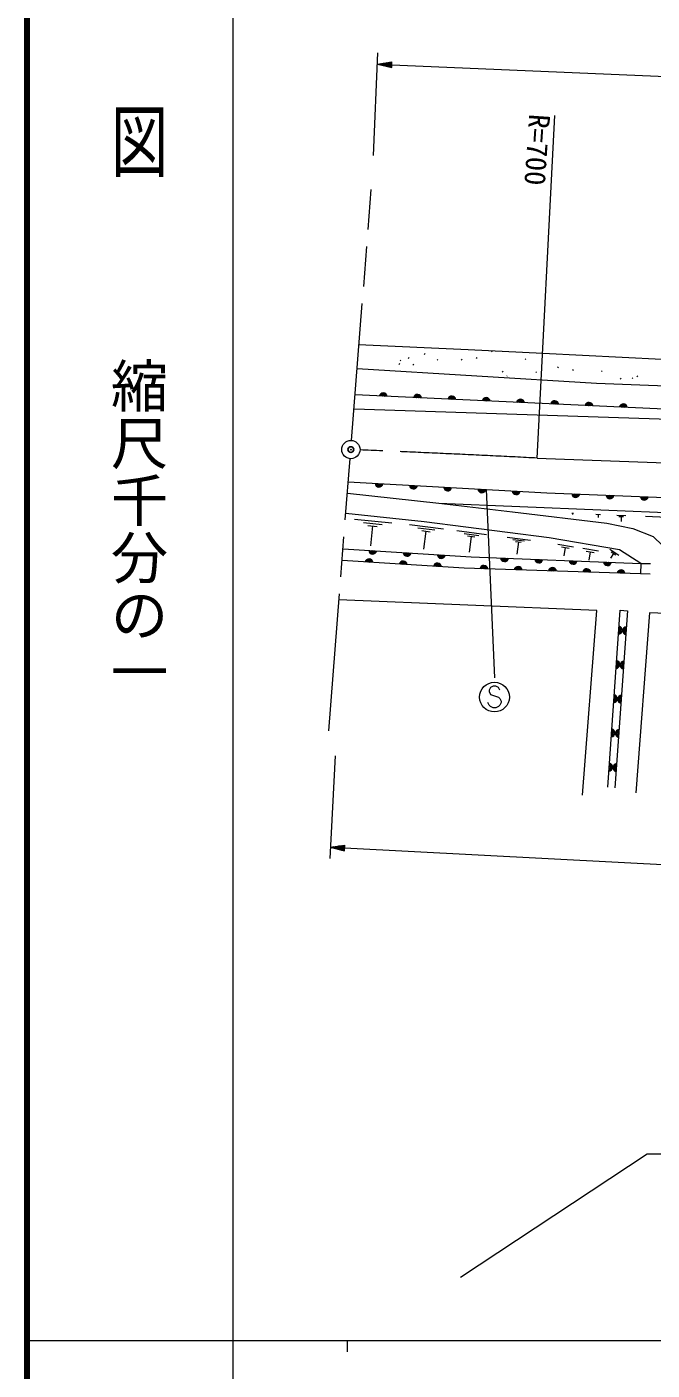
# Model space of a CAD drawing. Units: millimetres, scale not verified. Extents: x 40000 to 680000, y 20000 to 380000.
# Drawn here: x 40000 to 94635, y 202409 to 319899 of the extents above; entities that cross this region are included whole.
import ezdxf
from ezdxf.enums import TextEntityAlignment as Align

# ---------------------------------------------------------------- set-up
doc = ezdxf.new("R2010")
doc.units = ezdxf.units.MM
doc.header["$LTSCALE"] = 1000
doc.header["$PDMODE"] = 32
doc.header["$PDSIZE"] = 500
doc.linetypes.add('CHAIN', pattern=[18.5, 12, -1.5, 3.5, -1.5])
for name, color, linetype, lineweight in [('M-BGD', 7, 'Continuous', 13), ('M-BMK', 2, 'CHAIN', 13), ('M-BMK-SRVR', 3, 'Continuous', 13), ('M-STR-HTXT', 7, 'Continuous', 13), ('M-STR-STRC', 7, 'Continuous', 13), ('M-TTL', 2, 'Continuous', 140), ('M-TTL-BAND', 7, 'Continuous', 13)]:
    doc.layers.add(name, color=color, linetype=linetype, lineweight=lineweight)
doc.layers.add('M-OTRS', color=6, linetype='Continuous')
doc.styles.add('@ＭＳ ゴシック', font='')
doc.styles.add('ＭＳ ゴシック', font='')
doc.styles.get('@ＭＳ ゴシック').set_extended_font_data('@MS Gothic')
doc.styles.get('ＭＳ ゴシック').set_extended_font_data('MS Gothic')

msp = doc.modelspace()

# ---------------------------------------------------------------- linework, layer by layer
at = {"layer": 'M-BGD'}
for p, q in [((76955, 291722), (76965, 291733)), ((80587, 291468), (80658, 291539)), ((72514, 290382), (72585, 290452)), ((72612, 290674), (72682, 290744)), ((73331, 290907), (73402, 290977)), ((73739, 290313), (73810, 290383)), ((74730, 291249), (74800, 291319)), ((75841, 290743), (75912, 290814)), ((77958, 290761), (78029, 290832)), ((79292, 290901), (79362, 290972)), ((83541, 290805), (83611, 290875)), ((81540, 289713), (81611, 289784)), ((81937, 289342), (81978, 289383)), ((84464, 289659), (84535, 289730)), ((86383, 290088), (86453, 290158)), ((87701, 289853), (87771, 289924)), ((90201, 289745), (90272, 289816)), ((91857, 289095), (91928, 289166)), ((92882, 289129), (92953, 289199)), ((93305, 289307), (93376, 289378)), ((68008, 279108), (76011, 278243)), ((76011, 278243), (99368, 277274)), ((87608, 277362), (87760, 277355)), ((87684, 277358), (87679, 277257)), ((68618, 276851), (71890, 276511)), ((69413, 276548), (71049, 276378)), ((69799, 276287), (70617, 276202)), ((70208, 276245), (70027, 274500)), ((73435, 276385), (76413, 275996)), ((89722, 277274), (90128, 277257)), ((89925, 277265), (89914, 276995)), ((91540, 277198), (92341, 277165)), ((91736, 277083), (92136, 277067)), ((91936, 277075), (91918, 276648)), ((94068, 277094), (97181, 276965)), ((74154, 276089), (75643, 275895)), ((74500, 275842), (75245, 275745)), ((74872, 275793), (74665, 274205)), ((77576, 275844), (80158, 275506)), ((78199, 275587), (79490, 275419)), ((78499, 275373), (79145, 275289)), ((78822, 275331), (78642, 273953)), ((81970, 275270), (83996, 275005)), ((82459, 275069), (83472, 274936)), ((82695, 274900), (83201, 274834)), ((82948, 274867), (82807, 273787)), ((86394, 274660), (87770, 274427)), ((86707, 274418), (87395, 274302)), ((87051, 274360), (86926, 273626)), ((88572, 274291), (89948, 274058)), ((88885, 274049), (89573, 273932)), ((89229, 273991), (89105, 273257)), ((90930, 274214), (91741, 273704)), ((91268, 273851), (90996, 273419)), ((91065, 273979), (91470, 273724)), ((93663, 272969), (93628, 272049)), ((93663, 272969), (94504, 272955)), ((94467, 272027), (93628, 272049)), ((92477, 268835), (91390, 253346))]:
    msp.add_line(p, q, dxfattribs=at)
for points in [[(68987, 292114), (78555, 291691), (85074, 291352), (95488, 290844), (132911, 289744), (168217, 288474), (172196, 288474), (184862, 287875), (214445, 286780), (220117, 286442), (229007, 286018), (241284, 285256), (258387, 283986), (267785, 283055), (277606, 281954), (294793, 279838), (309563, 277849), (308957, 273874)], [(309290, 276059), (277116, 279533), (257332, 281547), (245051, 282492), (226515, 283704), (213718, 284345), (201794, 284880), (179408, 285647), (173597, 285843), (155204, 286377), (134119, 287162), (108774, 287964), (89774, 288694), (68863, 289978)], [(312663, 273867), (308726, 273874), (269799, 278009), (249819, 279988), (235240, 281200), (223637, 281859), (195636, 282839), (149438, 284657), (122471, 285566), (97572, 286368), (68684, 287702)], [(68590, 286500), (110369, 285121), (150944, 283757), (178855, 282759), (194112, 282225), (211383, 281529), (230365, 280906), (241879, 280104), (265851, 277965), (282267, 276165)], [(68085, 280091), (85447, 279140), (99458, 278584), (106275, 278261), (115209, 277956), (121649, 277776)], [(93663, 272969), (91780, 274153), (85644, 275193), (74728, 276619), (67868, 277330)], [(76011, 278243), (82433, 277471), (90685, 276503), (92955, 276027), (94731, 275328), (95538, 274538), (96130, 273695), (96345, 272924)], [(67626, 274251), (78809, 273543), (93663, 272969)], [(93628, 272049), (78226, 272552), (67544, 273211)], [(88566, 252713), (89814, 268861), (67273, 269770)], [(90759, 253391), (91846, 268879), (92477, 268835)], [(131949, 267186), (109776, 268042), (94412, 268648), (93200, 252892)], [(77877, 210555), (94212, 221315), (96378, 221315), (96378, 220356), (106676, 220356), (106676, 221457), (107458, 221457), (107458, 220356), (148225, 220356), (148225, 215420), (149787, 210058)]]:
    msp.add_lwpolyline(points, dxfattribs=at)
for centre, radius, start, end in [((71138, 287535), 354, 6.15419, 168.55937), ((71138, 287535), 283, 8.37823, 166.33533), ((71138, 287535), 212, 12.12455, 162.589), ((71138, 287535), 142, 19.83628, 154.87727), ((71138, 287535), 100, 30.15395, 144.55961), ((74135, 287396), 354, 6.15419, 168.55937), ((74135, 287396), 283, 8.37823, 166.33533), ((74135, 287396), 212, 12.12455, 162.589), ((74135, 287396), 142, 19.83628, 154.87727), ((74135, 287396), 100, 30.15395, 144.55961), ((77132, 287258), 354, 6.15419, 168.55937), ((77132, 287258), 283, 8.37823, 166.33533), ((77132, 287258), 212, 12.12455, 162.589), ((77132, 287258), 142, 19.83628, 154.87727), ((77132, 287258), 100, 30.15395, 144.55961), ((80129, 287119), 354, 6.15419, 168.55937), ((80129, 287119), 283, 8.37823, 166.33533), ((80129, 287119), 212, 12.12455, 162.589), ((80129, 287119), 142, 19.83628, 154.87727), ((80129, 287119), 100, 30.15395, 144.55961), ((83125, 286981), 354, 6.15419, 168.55937), ((83125, 286981), 283, 8.37823, 166.33533), ((83125, 286981), 212, 12.12455, 162.589), ((83125, 286981), 142, 19.83628, 154.87727), ((83125, 286981), 100, 30.15395, 144.55961), ((86122, 286843), 354, 6.15419, 168.55937), ((86122, 286843), 283, 8.37823, 166.33533), ((86122, 286843), 212, 12.12455, 162.589), ((86122, 286843), 142, 19.83628, 154.87727), ((86122, 286843), 100, 30.15395, 144.55961), ((89119, 286704), 354, 6.15419, 168.55937), ((89119, 286704), 283, 8.37823, 166.33533), ((89119, 286704), 212, 12.12455, 162.589), ((89119, 286704), 142, 19.83628, 154.87727), ((89119, 286704), 100, 30.15395, 144.55961), ((92116, 286566), 354, 6.15419, 168.55937), ((92116, 286566), 283, 8.37823, 166.33533), ((92116, 286566), 212, 12.12455, 162.589), ((92116, 286566), 142, 19.83628, 154.87727), ((92116, 286566), 100, 30.15395, 144.55961), ((70778, 279998), 354, 185.66144, 348.06662), ((70778, 279998), 283, 187.88548, 345.84258), ((70778, 279998), 212, 191.6318, 342.09625), ((70778, 279998), 142, 199.34353, 334.38452), ((70778, 279998), 100, 209.6612, 324.06686), ((73774, 279834), 354, 185.66144, 348.06662), ((73774, 279834), 283, 187.88548, 345.84258), ((73774, 279834), 212, 191.6318, 342.09625), ((73774, 279834), 142, 199.34353, 334.38452), ((73774, 279834), 100, 209.6612, 324.06686), ((76769, 279670), 354, 185.66144, 348.06662), ((76769, 279670), 283, 187.88548, 345.84258), ((76769, 279670), 212, 191.6318, 342.09625), ((76769, 279670), 142, 199.34353, 334.38452), ((76769, 279670), 100, 209.6612, 324.06686), ((79765, 279505), 354, 185.66144, 348.06662), ((79765, 279505), 283, 187.88548, 345.84258), ((79765, 279505), 212, 191.6318, 342.09625), ((79765, 279505), 142, 199.34353, 334.38452), ((79765, 279505), 100, 209.6612, 324.06686), ((82760, 279341), 354, 185.66144, 348.06662), ((82760, 279341), 283, 187.88548, 345.84258), ((82760, 279341), 212, 191.6318, 342.09625), ((82760, 279341), 142, 199.34353, 334.38452), ((82760, 279341), 100, 209.6612, 324.06686), ((87958, 279094), 354, 186.52438, 348.92956), ((87958, 279094), 283, 188.74842, 346.70552), ((87958, 279094), 212, 192.49474, 342.95919), ((87958, 279094), 142, 200.20647, 335.24746), ((87958, 279094), 100, 210.52414, 324.9298), ((90956, 278975), 354, 186.52438, 348.92956), ((90956, 278975), 283, 188.74842, 346.70552), ((90956, 278975), 212, 192.49474, 342.95919), ((90956, 278975), 142, 200.20647, 335.24746), ((90956, 278975), 100, 210.52414, 324.9298), ((93953, 278856), 354, 186.52438, 348.92956), ((93953, 278856), 283, 188.74842, 346.70552), ((93953, 278856), 212, 192.49474, 342.95919), ((93953, 278856), 142, 200.20647, 335.24746), ((93953, 278856), 100, 210.52414, 324.9298), ((70227, 274141), 354, 185.17256, 347.57774), ((70227, 274141), 283, 187.3966, 345.3537), ((70227, 274141), 212, 191.14293, 341.60738), ((70227, 274141), 142, 198.85466, 333.89565), ((70227, 274141), 100, 209.17232, 323.57798), ((73221, 273951), 354, 185.17256, 347.57774), ((73221, 273951), 283, 187.3966, 345.3537), ((73221, 273951), 212, 191.14293, 341.60738), ((73221, 273951), 142, 198.85466, 333.89565), ((73221, 273951), 100, 209.17232, 323.57798), ((69887, 273012), 354, 5.26603, 167.67121), ((69887, 273012), 283, 7.49007, 165.44717), ((69887, 273012), 212, 11.23639, 161.70084), ((69887, 273012), 142, 18.94812, 153.98911), ((69887, 273012), 100, 29.26579, 143.67145), ((72882, 272827), 354, 5.26603, 167.67121), ((72882, 272827), 283, 7.49007, 165.44717), ((72882, 272827), 212, 11.23639, 161.70084), ((72882, 272827), 142, 18.94812, 153.98911), ((72882, 272827), 100, 29.26579, 143.67145), ((75876, 272642), 354, 5.26603, 167.67121), ((75876, 272642), 283, 7.49007, 165.44717), ((75876, 272642), 212, 11.23639, 161.70084), ((75876, 272642), 142, 18.94812, 153.98911), ((75876, 272642), 100, 29.26579, 143.67145), ((76215, 273761), 354, 185.17256, 347.57774), ((76215, 273761), 283, 187.3966, 345.3537), ((76215, 273761), 212, 191.14293, 341.60738), ((76215, 273761), 142, 198.85466, 333.89565), ((76215, 273761), 100, 209.17232, 323.57798), ((79929, 272442), 354, 6.93009, 169.33526), ((79929, 272442), 283, 9.15413, 167.11123), ((79929, 272442), 212, 12.90045, 163.3649), ((79929, 272442), 142, 20.61218, 155.65317), ((81742, 273484), 354, 186.58418, 348.98936), ((81742, 273484), 283, 188.80822, 346.76532), ((81742, 273484), 212, 192.55455, 343.019), ((81742, 273484), 142, 200.26628, 335.30727), ((81742, 273484), 100, 210.58394, 324.9896), ((82927, 272344), 354, 6.93009, 169.33526), ((82927, 272344), 283, 9.15413, 167.11123), ((84740, 273368), 354, 186.58418, 348.98936), ((84740, 273368), 283, 188.80822, 346.76532), ((84740, 273368), 212, 192.55455, 343.019), ((84740, 273368), 142, 200.26628, 335.30727), ((84740, 273368), 100, 210.58394, 324.9896), ((85925, 272246), 354, 6.93009, 169.33526), ((87737, 273252), 354, 186.58418, 348.98936), ((87737, 273252), 283, 188.80822, 346.76532), ((87737, 273252), 212, 192.55455, 343.019), ((87737, 273252), 142, 200.26628, 335.30727), ((87737, 273252), 100, 210.58394, 324.9896), ((90735, 273136), 354, 186.58418, 348.98936), ((90735, 273136), 283, 188.80822, 346.76532), ((90735, 273136), 212, 192.55455, 343.019), ((90735, 273136), 142, 200.26628, 335.30727), ((90735, 273136), 100, 210.58394, 324.9896), ((79929, 272442), 100, 30.92984, 145.33551), ((82927, 272344), 212, 12.90045, 163.3649), ((82927, 272344), 142, 20.61218, 155.65317), ((82927, 272344), 100, 30.92984, 145.33551), ((85925, 272246), 283, 9.15413, 167.11123), ((85925, 272246), 212, 12.90045, 163.3649), ((85925, 272246), 142, 20.61218, 155.65317), ((85925, 272246), 100, 30.92984, 145.33551), ((88924, 272149), 354, 6.93009, 169.33526), ((88924, 272149), 283, 9.15413, 167.11123), ((88924, 272149), 212, 12.90045, 163.3649), ((88924, 272149), 142, 20.61218, 155.65317), ((88924, 272149), 100, 30.92984, 145.33551), ((91922, 272051), 354, 6.93009, 169.33526), ((91922, 272051), 283, 9.15413, 167.11123), ((91922, 272051), 212, 12.90045, 163.3649), ((91922, 272051), 142, 20.61218, 155.65317), ((91922, 272051), 100, 30.92984, 145.33551), ((91668, 267124), 354, 274.78208, 77.18726), ((91668, 267124), 283, 277.00612, 74.96322), ((91668, 267124), 212, 280.75245, 71.2169), ((91668, 267124), 142, 288.46418, 63.50517), ((91668, 267124), 100, 298.78184, 53.1875), ((92407, 267072), 354, 94.78208, 257.18726), ((92407, 267072), 283, 97.00612, 254.96322), ((92407, 267072), 212, 100.75245, 251.2169), ((92407, 267072), 142, 108.46418, 243.50517), ((92407, 267072), 100, 118.78184, 233.1875), ((91458, 264131), 354, 274.78208, 77.18726), ((91458, 264131), 283, 277.00612, 74.96322), ((92197, 264080), 354, 94.78208, 257.18726), ((92197, 264080), 283, 97.00612, 254.96322), ((91458, 264131), 212, 280.75245, 71.2169), ((91458, 264131), 142, 288.46418, 63.50517), ((91458, 264131), 100, 298.78184, 53.1875), ((92197, 264080), 212, 100.75245, 251.2169), ((92197, 264080), 142, 108.46418, 243.50517), ((92197, 264080), 100, 118.78184, 233.1875), ((91248, 261139), 354, 274.78208, 77.18726), ((91248, 261139), 283, 277.00612, 74.96322), ((91248, 261139), 212, 280.75245, 71.2169), ((91248, 261139), 142, 288.46418, 63.50517), ((91248, 261139), 100, 298.78184, 53.1875), ((91987, 261087), 354, 94.78208, 257.18726), ((91987, 261087), 283, 97.00612, 254.96322), ((91987, 261087), 212, 100.75245, 251.2169), ((91987, 261087), 142, 108.46418, 243.50517), ((91987, 261087), 100, 118.78184, 233.1875), ((91038, 258146), 354, 274.78208, 77.18726), ((91038, 258146), 283, 277.00612, 74.96322), ((91038, 258146), 212, 280.75245, 71.2169), ((91038, 258146), 142, 288.46418, 63.50517), ((91038, 258146), 100, 298.78184, 53.1875), ((91777, 258094), 354, 94.78208, 257.18726), ((91777, 258094), 283, 97.00612, 254.96322), ((91777, 258094), 212, 100.75245, 251.2169), ((91777, 258094), 142, 108.46418, 243.50517), ((91777, 258094), 100, 118.78184, 233.1875), ((90828, 255153), 354, 274.78208, 77.18726), ((90828, 255153), 283, 277.00612, 74.96322), ((90828, 255153), 212, 280.75245, 71.2169), ((90828, 255153), 142, 288.46418, 63.50517), ((90828, 255153), 100, 298.78184, 53.1875), ((91567, 255102), 354, 94.78208, 257.18726), ((91567, 255102), 283, 97.00612, 254.96322), ((91567, 255102), 212, 100.75245, 251.2169), ((91567, 255102), 142, 108.46418, 243.50517), ((91567, 255102), 100, 118.78184, 233.1875)]:
    msp.add_arc(centre, radius, start, end, dxfattribs=at)
at = {"layer": 'M-BMK'}
for p, q in [((68371, 283727), (70099, 305682)), ((66373, 258339), (68246, 282132)), ((84597, 282182), (167208, 279043))]:
    msp.add_line(p, q, dxfattribs=at)
msp.add_arc((-7509, -1546984), 1831484, 87.11737, 87.60244, dxfattribs=at)
at = {"layer": 'M-BMK-SRVR'}
msp.add_line((84597, 282182), (86147, 312157), dxfattribs=at)
msp.add_circle((68309, 282930), 800, dxfattribs=at)
at = {"layer": 'M-OTRS'}
msp.add_point((68309, 282930), dxfattribs=at)
at = {"layer": 'M-STR-HTXT'}
for p, q in [((70297, 308648), (70681, 317640)), ((70639, 316641), (71898, 316837)), ((70639, 316641), (71877, 316338)), ((70639, 316641), (71887, 316588)), ((71885, 316538), (70886, 316580)), ((71890, 316638), (70890, 316680)), ((71134, 316520), (71883, 316488)), ((71142, 316719), (71892, 316687)), ((71881, 316438), (71381, 316459)), ((71894, 316737), (71394, 316759)), ((71629, 316398), (71879, 316388)), ((71646, 316798), (71896, 316787)), ((71877, 316338), (71898, 316837)), ((71887, 316588), (156791, 312963)), ((66932, 256135), (66463, 247148)), ((66515, 248146), (67777, 248331)), ((66515, 248146), (67751, 247832)), ((66515, 248146), (67764, 248081)), ((67761, 248031), (66762, 248083)), ((67766, 248131), (66768, 248183)), ((67009, 248020), (67758, 247981)), ((67020, 248220), (67769, 248181)), ((67756, 247931), (67256, 247957)), ((67771, 248231), (67272, 248257)), ((67524, 248294), (67774, 248281)), ((67751, 247832), (67777, 248331)), ((67764, 248081), (177532, 242350)), ((67503, 247894), (67753, 247881))]:
    msp.add_line(p, q, dxfattribs=at)
at = {"layer": 'M-STR-STRC'}
for p, q in [((80125, 279431), (80859, 262967)), ((80505, 262108), (80386, 261872)), ((80741, 262227), (80505, 262108)), ((80977, 262227), (80741, 262227)), ((81214, 262108), (80977, 262227)), ((81332, 261872), (81214, 262108)), ((80386, 261872), (80386, 261754)), ((80386, 261754), (80505, 261517)), ((80505, 261517), (81214, 261281)), ((81214, 261281), (81332, 261163)), ((81332, 261163), (81450, 260927)), ((81450, 260927), (81450, 260808)), ((80386, 260572), (80268, 260808)), ((80505, 260454), (80386, 260572)), ((80741, 260336), (80505, 260454)), ((80977, 260336), (80741, 260336)), ((81214, 260454), (80977, 260336)), ((81332, 260572), (81214, 260454)), ((81450, 260808), (81332, 260572))]:
    msp.add_line(p, q, dxfattribs=at)
msp.add_circle((80859, 261281), 1300, dxfattribs=at)
at = {"layer": 'M-TTL'}
msp.add_line((40000, 380000), (40000, 20000), dxfattribs=at)
at = {"layer": 'M-TTL-BAND'}
for p, q in [((58000, 370000), (58000, 20000)), ((40000, 205000), (579000, 205000)), ((68000, 205000), (68000, 204000))]:
    msp.add_line(p, q, dxfattribs=at)

# ---------------------------------------------------------------- texts
at = {"layer": 'M-BMK-SRVR', "style": 'ＭＳ ゴシック'}
msp.add_text('R=700', height=1833, rotation=266.09, dxfattribs=at).set_placement((84815, 312258), align=Align.MIDDLE_LEFT)
at = {"layer": 'M-TTL-BAND', "style": '@ＭＳ ゴシック', "width": 1.4}
msp.add_text('平  面  図', height=3666, rotation=270, dxfattribs=at).set_placement((49777, 306475), align=Align.MIDDLE_RIGHT)
at = {"layer": 'M-TTL-BAND', "style": '@ＭＳ ゴシック'}
msp.add_text('縮尺千分の一', height=3666, rotation=270, dxfattribs=at).set_placement((49777, 261030), align=Align.MIDDLE_RIGHT)

doc.saveas('drawing.dxf')
